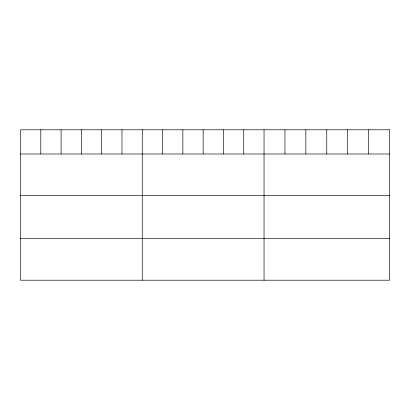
<?xml version="1.0" encoding="UTF-8"?>
<svg xmlns="http://www.w3.org/2000/svg" width="410" height="410" viewBox="0 0 410 410"><rect width="100%" height="100%" fill="white"/><g stroke="black" fill="none" stroke-linecap="round" stroke-linejoin="round"><path stroke-width="0.61" d="M20.5 153.991L389.5 153.991M20.5 195.642L389.5 195.642M20.5 238.558L389.5 238.558M368.59 129.791L368.59 153.991M347.68 129.791L347.68 153.991M326.77 129.791L326.77 153.991M305.86 129.791L305.86 153.991M284.95 129.791L284.95 153.991M264.04 129.791L264.04 280.209M243.745 129.791L243.745 153.991M223.45 129.791L223.45 153.991M203.155 129.791L203.155 153.991M182.86 129.791L182.86 153.991M162.565 129.791L162.565 153.991M142.27 129.791L142.27 280.209M121.975 129.791L121.975 153.991M101.68 129.791L101.68 153.991M81.385 129.791L81.385 153.991M61.09 129.791L61.09 153.991M40.795 129.791L40.795 153.991M389.5 129.791L20.5 129.791L20.5 280.209L389.5 280.209L389.5 129.791"/></g></svg>
